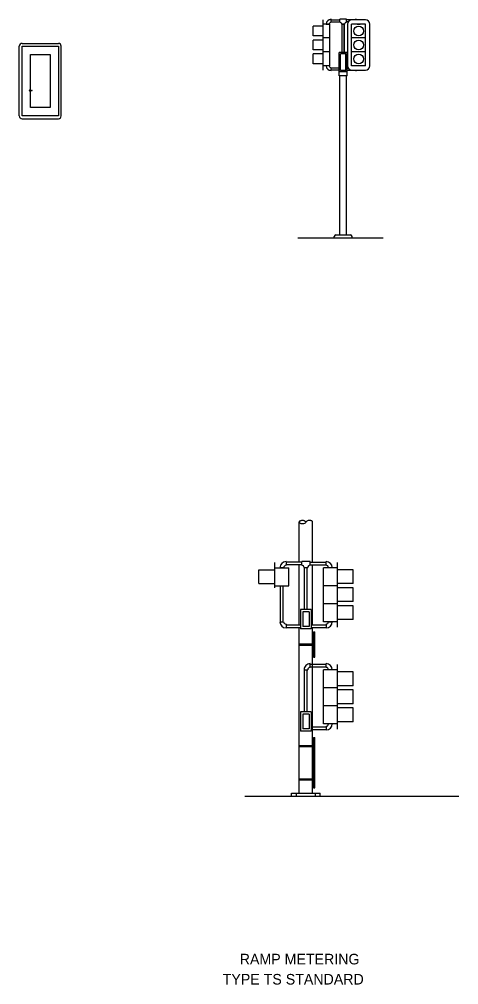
# Model space of a CAD drawing. Extents: x -808 to -653, y 445 to 508.
# Drawn here: x -765.3 to -739.1, y 445.1 to 502.7 of the extents above; entities that cross this region are included whole.
import ezdxf

# ---------------------------------------------------------------- set-up
doc = ezdxf.new("R2010")
doc.units = 0
for name, color, linetype in [('es_CELL-MISC-COMPONENTS', 7, 'Continuous'), ('es_DETAIL', 7, 'Continuous'), ('es_NO-PLOT', 7, 'Continuous'), ('es_SIGNAL-LIGHTING', 7, 'Continuous')]:
    doc.layers.add(name, color=color, linetype=linetype)

msp = doc.modelspace()

# ---------------------------------------------------------------- linework, layer by layer
at = {"layer": 'es_CELL-MISC-COMPONENTS'}
for p, q in [((-765.284, 496.974), (-765.284, 501.141)), ((-765.118, 501.308), (-762.951, 501.308)), ((-762.784, 496.974), (-762.784, 501.141)), ((-764.665, 498.522), (-764.665, 498.453)), ((-764.558, 498.504), (-764.665, 498.504)), ((-764.558, 498.474), (-764.665, 498.474)), ((-764.558, 498.504), (-764.514, 498.49)), ((-764.514, 498.49), (-764.558, 498.474)), ((-765.118, 496.808), (-762.951, 496.808))]:
    msp.add_line(p, q, dxfattribs=at)
for points in [[(-765.118, 501.141), (-762.951, 501.141), (-762.951, 496.974), (-765.118, 496.974)], [(-764.618, 500.641), (-763.451, 500.641), (-763.451, 497.474), (-764.618, 497.474)]]:
    msp.add_lwpolyline(points, close=True, dxfattribs=at)
for centre, radius, start, end in [((-765.118, 501.141), 0.167, 90, 180), ((-762.951, 501.141), 0.167, 0, 90), ((-764.648, 498.488), 0.0386, 117.14185, 242.85815), ((-765.118, 496.974), 0.167, 180, 270), ((-762.951, 496.974), 0.167, 270, 0)]:
    msp.add_arc(centre, radius, start, end, dxfattribs=at)
at = {"layer": 'es_DETAIL'}
for p, q in [((-748.579, 470.343), (-748.579, 472.733)), ((-747.788, 470.346), (-747.788, 472.733)), ((-750.034, 468.809), (-750.034, 470.327)), ((-749.37, 470.375), (-749.37, 470.153)), ((-748.432, 470.343), (-749.37, 470.343)), ((-747.929, 470.381), (-748.435, 470.381)), ((-748.435, 470.159), (-748.435, 470.381)), ((-747.929, 470.159), (-747.929, 470.381)), ((-747.929, 470.346), (-746.981, 470.346)), ((-746.981, 470.157), (-746.981, 470.378)), ((-746.307, 466.467), (-746.307, 470.327)), ((-750.983, 469.884), (-750.034, 469.884)), ((-750.983, 469.062), (-750.983, 469.884)), ((-750.034, 470.011), (-749.211, 470.011)), ((-749.512, 470.011), (-749.733, 470.011)), ((-748.432, 470.185), (-749.37, 470.185)), ((-749.211, 468.935), (-749.211, 470.011)), ((-748.579, 466.61), (-748.579, 470.185)), ((-748.293, 470.017), (-748.071, 470.017)), ((-748.262, 467.511), (-748.262, 470.017)), ((-748.104, 467.511), (-748.104, 470.017)), ((-747.929, 470.188), (-746.981, 470.188)), ((-747.788, 466.61), (-747.788, 470.188)), ((-747.13, 466.784), (-747.13, 470.011)), ((-746.307, 470.011), (-747.13, 470.011)), ((-745.358, 469.884), (-746.307, 469.884)), ((-745.358, 469.062), (-745.358, 469.884)), ((-750.983, 469.062), (-750.034, 469.062)), ((-745.358, 469.062), (-746.307, 469.062)), ((-750.034, 468.935), (-749.211, 468.935)), ((-749.705, 466.784), (-749.705, 468.935)), ((-749.546, 466.784), (-749.546, 468.935)), ((-746.307, 468.935), (-747.13, 468.935)), ((-745.358, 468.809), (-746.307, 468.809)), ((-745.358, 467.986), (-745.358, 468.809)), ((-745.358, 467.986), (-746.307, 467.986)), ((-747.867, 467.511), (-748.5, 467.511)), ((-748.5, 467.511), (-748.5, 466.372)), ((-747.993, 467.385), (-748.373, 467.385)), ((-748.373, 467.385), (-748.373, 466.499)), ((-747.993, 467.385), (-747.993, 466.499)), ((-747.867, 467.511), (-747.867, 466.372)), ((-746.307, 467.859), (-747.13, 467.859)), ((-745.358, 467.733), (-746.307, 467.733)), ((-745.358, 466.91), (-745.358, 467.733)), ((-749.733, 466.784), (-749.512, 466.784)), ((-746.307, 466.784), (-747.13, 466.784)), ((-746.838, 466.784), (-746.617, 466.784)), ((-746.608, 466.784), (-746.829, 466.784)), ((-745.358, 466.91), (-746.307, 466.91)), ((-749.37, 466.641), (-749.37, 466.42)), ((-749.37, 466.61), (-748.5, 466.61)), ((-749.37, 466.61), (-749.37, 466.451)), ((-749.37, 466.451), (-748.5, 466.451)), ((-748.579, 456.562), (-748.579, 466.451)), ((-747.867, 466.372), (-748.5, 466.372)), ((-747.993, 466.499), (-748.373, 466.499)), ((-747.867, 466.61), (-746.981, 466.61)), ((-747.867, 466.451), (-746.981, 466.451)), ((-747.788, 456.562), (-747.788, 466.451)), ((-747.729, 464.678), (-747.729, 466.178)), ((-747.729, 466.178), (-747.649, 466.178)), ((-747.649, 464.678), (-747.649, 466.178)), ((-746.981, 466.641), (-746.981, 466.42)), ((-748.579, 465.463), (-747.783, 465.463)), ((-748.579, 465.395), (-747.783, 465.395)), ((-747.783, 465.515), (-747.729, 465.515)), ((-747.783, 465.342), (-747.783, 465.515)), ((-747.783, 465.342), (-747.729, 465.342)), ((-747.729, 465.38), (-747.729, 465.553)), ((-747.729, 464.678), (-747.649, 464.678)), ((-748.292, 463.915), (-748.071, 463.915)), ((-748.26, 461.4), (-748.26, 463.915)), ((-748.102, 461.4), (-748.102, 463.915)), ((-747.928, 464.061), (-747.928, 464.283)), ((-747.927, 464.251), (-746.979, 464.251)), ((-747.927, 464.093), (-746.979, 464.093)), ((-747.128, 460.688), (-747.128, 463.915)), ((-746.305, 463.915), (-747.128, 463.915)), ((-746.979, 464.061), (-746.979, 464.283)), ((-746.305, 460.372), (-746.305, 464.232)), ((-745.356, 463.789), (-746.305, 463.789)), ((-745.356, 462.966), (-745.356, 463.789)), ((-746.305, 462.84), (-747.128, 462.84)), ((-745.356, 462.966), (-746.305, 462.966)), ((-745.356, 462.713), (-746.305, 462.713)), ((-745.356, 461.89), (-745.356, 462.713)), ((-746.305, 461.764), (-747.128, 461.764)), ((-745.356, 461.89), (-746.305, 461.89)), ((-745.356, 461.637), (-746.305, 461.637)), ((-745.356, 460.815), (-745.356, 461.637)), ((-747.867, 461.4), (-748.5, 461.4)), ((-748.5, 461.4), (-748.5, 460.261)), ((-747.993, 461.273), (-748.373, 461.273)), ((-748.373, 461.273), (-748.373, 460.387)), ((-747.993, 461.273), (-747.993, 460.387)), ((-747.867, 461.4), (-747.867, 460.261)), ((-747.867, 460.514), (-746.979, 460.514)), ((-746.305, 460.688), (-747.128, 460.688)), ((-746.979, 460.546), (-746.979, 460.324)), ((-745.356, 460.815), (-746.305, 460.815)), ((-747.867, 460.261), (-748.5, 460.261)), ((-747.993, 460.387), (-748.373, 460.387)), ((-747.867, 460.356), (-746.979, 460.356)), ((-747.732, 456.873), (-747.732, 459.873)), ((-747.732, 459.873), (-747.652, 459.873)), ((-747.652, 456.873), (-747.652, 459.873)), ((-748.579, 459.404), (-747.785, 459.404)), ((-748.579, 459.337), (-747.785, 459.337)), ((-747.785, 459.457), (-747.785, 459.284)), ((-747.785, 459.457), (-747.732, 459.457)), ((-747.785, 459.404), (-747.785, 459.337)), ((-747.785, 459.284), (-747.732, 459.284)), ((-748.579, 457.409), (-747.785, 457.409)), ((-748.579, 457.341), (-747.785, 457.341)), ((-747.785, 457.288), (-747.785, 457.461)), ((-747.785, 457.461), (-747.732, 457.461)), ((-747.785, 457.341), (-747.785, 457.408)), ((-747.785, 457.288), (-747.732, 457.288)), ((-749.037, 456.372), (-749.037, 456.562)), ((-749.037, 456.562), (-747.329, 456.562)), ((-748.753, 456.372), (-748.753, 456.562)), ((-748.753, 456.562), (-747.614, 456.562)), ((-747.732, 456.873), (-747.652, 456.873)), ((-747.614, 456.372), (-747.614, 456.562)), ((-747.329, 456.372), (-747.329, 456.562)), ((-751.821, 456.372), (-739.067, 456.372))]:
    msp.add_line(p, q, dxfattribs=at)
msp.add_lwpolyline([(-747.788, 472.733), (-747.789, 472.744), (-747.798, 472.766), (-747.815, 472.785), (-747.834, 472.799), (-747.86, 472.813), (-747.895, 472.824), (-747.936, 472.832), (-747.972, 472.836), (-748.012, 472.835), (-748.053, 472.827), (-748.092, 472.811), (-748.13, 472.788), (-748.155, 472.766), (-748.182, 472.734), (-748.209, 472.698), (-748.236, 472.673), (-748.277, 472.647), (-748.319, 472.631), (-748.347, 472.626), (-748.398, 472.624), (-748.439, 472.629), (-748.474, 472.637), (-748.502, 472.647), (-748.531, 472.662), (-748.555, 472.681), (-748.567, 472.697), (-748.575, 472.713), (-748.579, 472.734), (-748.575, 472.754), (-748.567, 472.77), (-748.556, 472.783), (-748.537, 472.8), (-748.513, 472.815), (-748.494, 472.823), (-748.465, 472.832), (-748.433, 472.839), (-748.4, 472.842), (-748.373, 472.842), (-748.34, 472.839), (-748.314, 472.833), (-748.286, 472.822), (-748.272, 472.816), (-748.254, 472.804), (-748.239, 472.794), (-748.218, 472.776), (-748.202, 472.759), (-748.191, 472.745), (-748.184, 472.734)], dxfattribs=at)
for centre, radius, start, end in [((-749.37, 470.011), 0.364, 90, 180), ((-746.981, 470.014), 0.364, 0, 90), ((-749.37, 470.011), 0.142, 90, 180), ((-748.435, 470.017), 0.142, 0, 90), ((-747.929, 470.017), 0.142, 90, 180), ((-746.981, 470.014), 0.142, 0, 90), ((-749.37, 466.784), 0.364, 180, 270), ((-749.37, 466.784), 0.142, 180, 270), ((-746.981, 466.784), 0.142, 270, 0), ((-746.981, 466.784), 0.364, 270, 0), ((-747.928, 463.919), 0.364, 90, 180.52501), ((-747.928, 463.919), 0.142, 90, 181.34179), ((-746.979, 463.919), 0.364, 0, 90), ((-746.979, 463.919), 0.142, 0, 90), ((-746.979, 460.688), 0.142, 270, 0), ((-746.979, 460.688), 0.364, 270, 0)]:
    msp.add_arc(centre, radius, start, end, dxfattribs=at)
at = {"layer": 'es_SIGNAL-LIGHTING'}
for p, q in [((-747.154, 501.629), (-747.154, 502.708)), ((-746.685, 502.573), (-746.685, 502.745)), ((-746.685, 502.72), (-746.155, 502.72)), ((-746.685, 502.598), (-746.155, 502.598)), ((-746.155, 502.573), (-746.155, 502.745)), ((-745.763, 502.745), (-746.155, 502.745)), ((-745.763, 502.573), (-745.763, 502.745)), ((-745.232, 502.72), (-745.763, 502.72)), ((-745.657, 502.598), (-745.763, 502.598)), ((-744.619, 502.708), (-745.453, 502.708)), ((-745.232, 502.745), (-745.232, 502.708)), ((-747.154, 502.34), (-747.742, 502.34)), ((-747.742, 501.752), (-747.742, 502.34)), ((-746.762, 502.463), (-747.154, 502.463)), ((-746.979, 502.463), (-746.783, 502.463)), ((-746.967, 502.463), (-746.795, 502.463)), ((-746.762, 501.629), (-746.762, 502.463)), ((-745.873, 502.463), (-746.045, 502.463)), ((-746.045, 502.463), (-745.873, 502.463)), ((-746.02, 500.771), (-746.02, 502.463)), ((-745.898, 502.463), (-745.898, 500.771)), ((-745.898, 500.771), (-745.898, 502.463)), ((-745.698, 502.463), (-745.698, 499.963)), ((-744.619, 502.463), (-745.453, 502.463)), ((-745.453, 501.629), (-745.453, 502.463)), ((-744.938, 502.463), (-745.134, 502.463)), ((-745.122, 502.463), (-744.95, 502.463)), ((-744.619, 501.629), (-744.619, 502.463)), ((-744.374, 499.963), (-744.374, 502.463)), ((-747.154, 501.752), (-747.742, 501.752)), ((-747.154, 501.507), (-747.742, 501.507)), ((-747.742, 500.919), (-747.742, 501.507)), ((-746.762, 501.629), (-747.154, 501.629)), ((-747.154, 500.796), (-747.154, 501.629)), ((-746.762, 501.629), (-747.154, 501.629)), ((-746.762, 500.796), (-746.762, 501.629)), ((-744.619, 501.629), (-745.453, 501.629)), ((-745.453, 500.796), (-745.453, 501.629)), ((-744.619, 501.629), (-745.453, 501.629)), ((-744.619, 500.796), (-744.619, 501.629)), ((-747.154, 500.919), (-747.742, 500.919)), ((-746.762, 500.796), (-747.154, 500.796)), ((-747.154, 499.718), (-747.154, 500.796)), ((-746.762, 500.796), (-747.154, 500.796)), ((-746.762, 499.963), (-746.762, 500.796)), ((-745.722, 500.771), (-746.196, 500.771)), ((-746.196, 499.362), (-746.196, 500.771)), ((-745.722, 499.362), (-745.722, 500.771)), ((-744.619, 500.796), (-745.453, 500.796)), ((-745.453, 499.963), (-745.453, 500.796)), ((-744.619, 500.796), (-745.453, 500.796)), ((-744.619, 499.963), (-744.619, 500.796)), ((-747.154, 500.674), (-747.742, 500.674)), ((-747.742, 500.085), (-747.742, 500.674)), ((-745.796, 500.688), (-746.122, 500.688)), ((-746.122, 499.681), (-746.122, 500.688)), ((-745.796, 499.681), (-745.796, 500.688)), ((-747.154, 500.085), (-747.742, 500.085)), ((-746.762, 499.963), (-747.154, 499.963)), ((-746.795, 499.963), (-746.967, 499.963)), ((-746.685, 499.681), (-746.685, 499.853)), ((-746.196, 499.828), (-746.685, 499.828)), ((-746.196, 499.705), (-746.685, 499.705)), ((-745.722, 499.607), (-746.196, 499.607)), ((-745.796, 499.681), (-746.122, 499.681)), ((-745.722, 499.828), (-745.657, 499.828)), ((-745.722, 499.705), (-745.232, 499.705)), ((-744.619, 499.963), (-745.453, 499.963)), ((-745.453, 499.718), (-744.619, 499.718)), ((-745.232, 499.718), (-745.232, 499.681)), ((-744.95, 499.963), (-745.122, 499.963)), ((-745.722, 499.362), (-746.196, 499.362)), ((-746.155, 489.872), (-746.155, 499.362)), ((-745.763, 489.872), (-745.763, 499.362)), ((-746.405, 489.872), (-745.513, 489.872)), ((-748.67, 489.705), (-743.575, 489.705)), ((-746.488, 489.705), (-746.488, 489.789)), ((-745.43, 489.705), (-745.43, 489.789))]:
    msp.add_line(p, q, dxfattribs=at)
for centre in [(-745.036, 502.046), (-745.036, 501.213), (-745.036, 500.379)]:
    msp.add_circle(centre, 0.294, dxfattribs=at)
for centre, radius, start, end in [((-746.685, 502.463), 0.282, 90, 180), ((-746.685, 502.463), 0.11, 90, 180), ((-746.155, 502.463), 0.11, 0, 90), ((-745.763, 502.463), 0.11, 90, 180), ((-745.453, 502.463), 0.245, 90, 180), ((-745.232, 502.463), 0.282, 60.40843, 90), ((-744.619, 502.463), 0.245, 0, 90), ((-746.685, 499.963), 0.282, 180, 270), ((-746.685, 499.963), 0.11, 180, 270), ((-745.453, 499.963), 0.245, 180, 270), ((-745.232, 499.963), 0.282, 270, 299.59116), ((-744.619, 499.963), 0.245, 270, 360), ((-746.405, 489.789), 0.0833, 90, 180), ((-745.513, 489.789), 0.0833, 0, 90)]:
    msp.add_arc(centre, radius, start, end, dxfattribs=at)

# ---------------------------------------------------------------- texts
at = {"layer": 'es_NO-PLOT'}
for s, p in [('RAMP METERING', (-752.132, 446.332)), ('TYPE TS STANDARD', (-753.147, 445.13))]:
    msp.add_text(s, height=0.63278, dxfattribs=at).set_placement(p)

doc.saveas('drawing.dxf')
